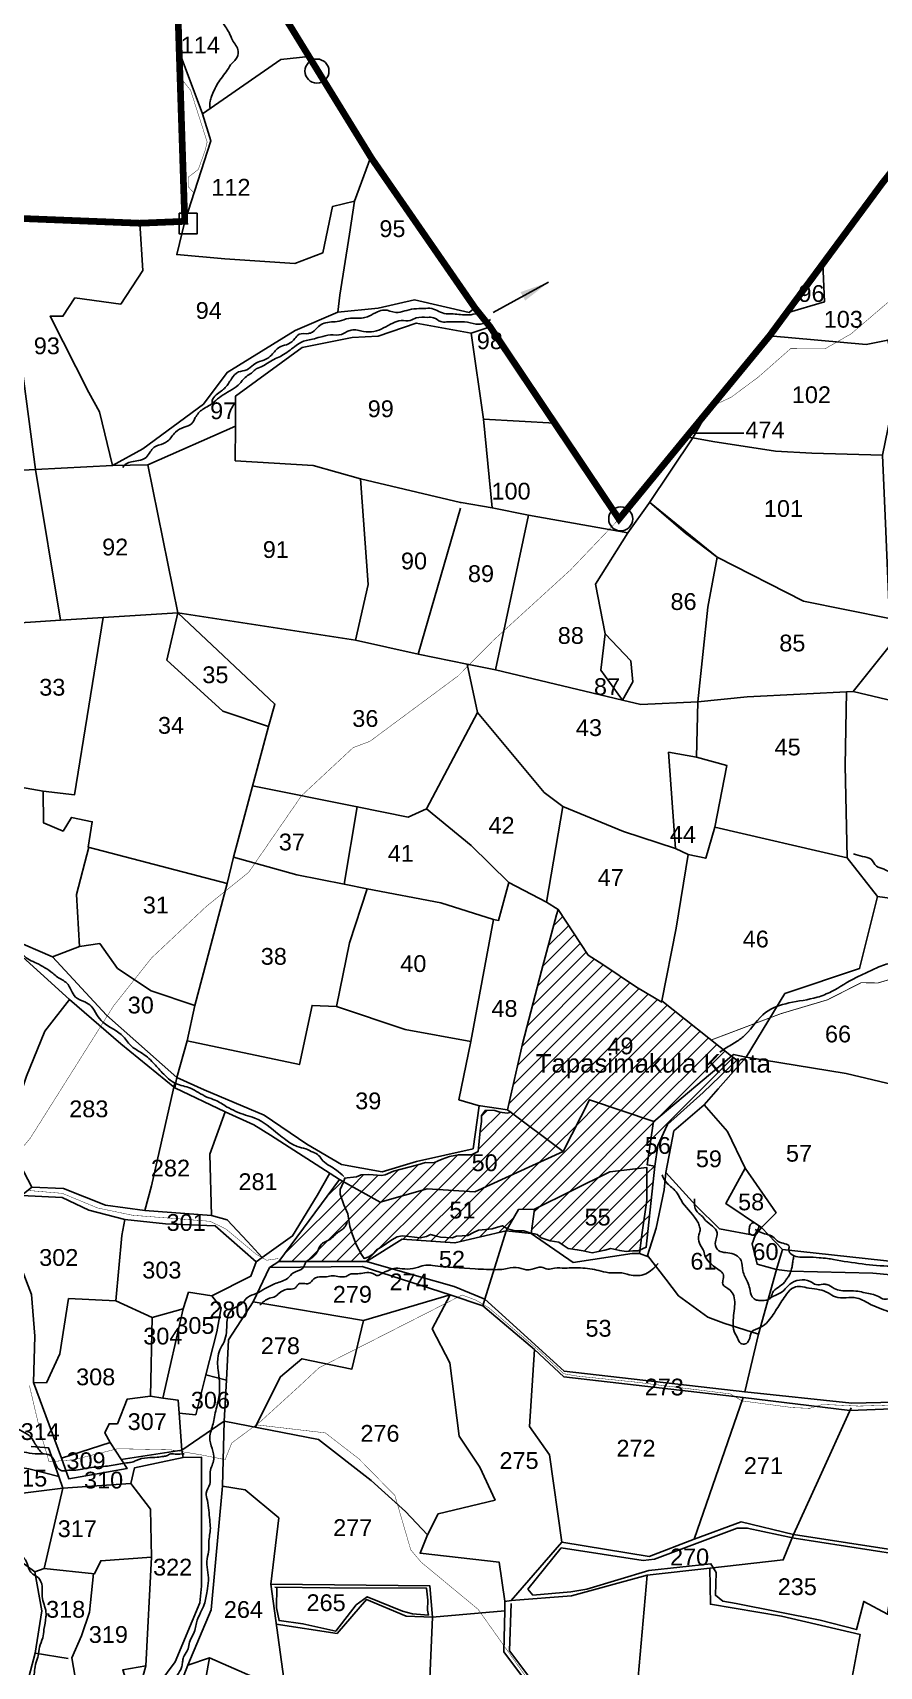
# Model space of a CAD drawing. Header units: feet. Extents: x 182083 to 187049, y 1571345 to 1577743.
# Drawn here: x 183350 to 184359, y 1574657 to 1576603 of the extents above; entities that cross this region are included whole.
import ezdxf
from ezdxf.enums import TextEntityAlignment as Align

# ---------------------------------------------------------------- set-up
doc = ezdxf.new("R2010")
doc.units = ezdxf.units.FT
doc.header["$LTSCALE"] = 15
doc.header["$MEASUREMENT"] = 0
doc.linetypes.add('ACAD_ISO02W100', pattern=[15, 12, -3])
doc.linetypes.add('HIDDEN2', pattern=[0.1875, 0.125, -0.0625])
for name, color, linetype in [('HILL', 223, 'Continuous'), ('PLOT', 7, 'Continuous'), ('PLOT NO', 7, 'Continuous'), ('ROADS', 6, 'ACAD_ISO02W100'), ('TANKS-STREAM', 4, 'Continuous'), ('TEXT', 1, 'Continuous'), ('VILLAGE STONES', 240, 'Continuous')]:
    doc.layers.add(name, color=color, linetype=linetype)
doc.layers.add('VILLAGE BOUNDRY', color=5, linetype='HIDDEN2', lineweight=100)
doc.styles.get("Standard").update_dxf_attribs({"font": 'arial.ttf'})
doc.linetypes.add('DOTS', pattern='A,1e-06,-3,["●",Standard,S=3,R=0,X=-1.25,Y=-1.25],-3', length=6.000001)
doc.dimstyles.get("Standard").update_dxf_attribs({"dimtxt": 0.18, "dimasz": 35, "dimexe": 0.18, "dimexo": 0.0625, "dimgap": 0.09, "dimtad": 0, "dimtih": 1, "dimtoh": 1, "dimdec": 4, "dimzin": 0, "dimdsep": 46, "dimtxsty": 'Standard', "dimcen": 0.09, "dimadec": 0, "dimazin": 0, "dimtfac": 1, "dimtdec": 4, "dimtofl": 0, "dimtmove": 0, "dimatfit": 3, "dimfxl": 0, "dimtolj": 1, "dimtzin": 0, "dimarcsym": 0})

msp = doc.modelspace()

# ---------------------------------------------------------------- hatches: boundary and pattern name
at = {"layer": 'TANKS-STREAM', "lineweight": -3}
h = msp.add_hatch(dxfattribs=at)
h.set_pattern_fill('ANSI31', color=256, scale=100)
h.paths.add_polyline_path([(183933.7, 1575398.3), (183915.9, 1575319.9), (183982.2, 1575270.3), (184013.6, 1575331.9), (184090.4, 1575305.8), (184182.7, 1575383.8), (184106.4, 1575444.5), (184069.5, 1575465.9), (184029.6, 1575492.9), (184012, 1575504.2), (183976.4, 1575558.7), (183974.5, 1575552.2), (183956.5, 1575485.4)])
h.paths.add_polyline_path([(184029.8, 1575380.5), (184071.1, 1575380.5), (184071.1, 1575411.2), (184029.8, 1575411.2)], flags=24)
h = msp.add_hatch(dxfattribs=at)
h.set_pattern_fill('ANSI31', color=256, scale=100)
h.paths.add_polyline_path([(184149.2, 1575340.5), (184189.1, 1575379.2), (184182.7, 1575383.8), (184090.4, 1575305.8), (184090, 1575305.9), (184082.4, 1575254.2), (184091.6, 1575252.7), (184095.1, 1575277.4), (184106.4, 1575302.3)])
h.paths.add_polyline_path([(184074.4, 1575261.9), (184115.7, 1575261.9), (184115.7, 1575292.6), (184074.4, 1575292.6)], flags=9)
h = msp.add_hatch(dxfattribs=at)
h.set_pattern_fill('ANSI31', color=256, scale=100)
h.paths.add_polyline_path([(184037.7, 1575246.1), (184082, 1575251), (184082.1, 1575212.1), (184076.6, 1575173.7), (184073.8, 1575152.8), (184081.3, 1575156), (184091.6, 1575252.7), (184082.4, 1575254.2), (184090, 1575305.9), (184013.6, 1575331.9), (183982.2, 1575270.3), (183877.2, 1575222.3), (183820.2, 1575225.7), (183764.4, 1575209.8), (183715.8, 1575236.9), (183643.6, 1575139.2), (183748.2, 1575139.1), (183790.3, 1575165.8), (183853.3, 1575161.2), (183914.3, 1575175.8), (183929.1, 1575201.2), (183948.3, 1575201.4)])
h.paths.add_polyline_path([(184074.4, 1575261.9), (184115.7, 1575261.9), (184115.7, 1575292.6), (184074.4, 1575292.6)], flags=9)
h.paths.add_polyline_path([(183841.5, 1575184.9), (183882.8, 1575184.9), (183882.8, 1575215.5), (183841.5, 1575215.5)], flags=24)
h = msp.add_hatch(dxfattribs=at)
h.set_pattern_fill('ANSI31', color=256, scale=100)
h.paths.add_polyline_path([(183919.7, 1575317), (183915.6, 1575315.9), (183906.8, 1575316.9), (183900.7, 1575319.2), (183889.8, 1575319.4), (183885.1, 1575312.9), (183885.1, 1575305.8), (183883.5, 1575295), (183881.1, 1575270.3), (183873, 1575266.4), (183857.5, 1575266.3), (183846.9, 1575264.1), (183838.1, 1575261.2), (183833.3, 1575258.9), (183828.4, 1575256.5), (183818.2, 1575257.2), (183809, 1575254.2), (183780.3, 1575246.9), (183770.3, 1575242.3), (183765.7, 1575241.4), (183750.9, 1575242.7), (183741.8, 1575242.2), (183736, 1575240), (183722.3, 1575238.6), (183720.9, 1575234.1), (183764.4, 1575209.8), (183820.2, 1575225.7), (183877.2, 1575222.3), (183982.2, 1575270.3)])
h = msp.add_hatch(dxfattribs=at)
h.set_pattern_fill('ANSI31', color=256, scale=100)
h.paths.add_polyline_path([(184082.1, 1575212.1), (184082, 1575251), (184037.7, 1575246.1), (183948.3, 1575201.4), (183944.2, 1575173), (183951.2, 1575171.1), (183956, 1575167.5), (183966.8, 1575163.6), (183977, 1575162.1), (183982.3, 1575158.5), (183988.2, 1575154.5), (183999.1, 1575153.1), (184006.1, 1575151.9), (184016.7, 1575149.5), (184032, 1575152.6), (184038.9, 1575154.4), (184049.6, 1575152.2), (184057.2, 1575151.1), (184065.4, 1575151.8), (184071.5, 1575151.8), (184073.8, 1575152.8), (184076.6, 1575173.7)])
h.paths.add_polyline_path([(184002.7, 1575176.6), (184043.8, 1575176.6), (184043.8, 1575206.7), (184002.7, 1575206.7)], flags=24)

# ---------------------------------------------------------------- linework, layer by layer
at = {"layer": 'HILL', "lineweight": -3}
for points in [[(183940.1, 1574748.6), (183980.1, 1574797.9), (184077.6, 1574782.8), (184091.2, 1574784.2), (184189.7, 1574821.2), (184201.6, 1574821.4), (184257.4, 1574809.6), (184379.8, 1574790.4), (184368.8, 1574718.8), (184340.3, 1574734.1), (184331.6, 1574700.5), (184288.4, 1574711.7), (184188.3, 1574731.4), (184172.5, 1574734.5), (184163.6, 1574741.4), (184164.7, 1574768.6), (184158.3, 1574779), (184084.5, 1574770.8), (184010.6, 1574748.7), (183991.3, 1574745.4), (183946.2, 1574741.3), (183940.1, 1574748.6)], [(183638.8, 1574751), (183704.5, 1574750.2), (183819.6, 1574749.8), (183821, 1574735.6), (183820.5, 1574723.8), (183821.7, 1574717.8), (183802.7, 1574719.3), (183791, 1574722.5), (183749, 1574739.5), (183735.6, 1574729.9), (183711.4, 1574698.5), (183672.2, 1574707.4), (183643.9, 1574711.1), (183640.7, 1574726.2), (183641, 1574751)]]:
    msp.add_lwpolyline(points, dxfattribs=at)
at = {"layer": 'PLOT'}
for points in [[(183733.9, 1576402.5), (183707.5, 1576396.2), (183695.9, 1576341), (183662.8, 1576328.3), (183579.3, 1576334.1), (183521.9, 1576339.1), (183531.5, 1576378.6), (183562.6, 1576474.7), (183552.5, 1576506.7), (183524.9, 1576581.2)], [(183552.5, 1576506.7), (183646.1, 1576571.4), (183679.5, 1576575)], [(183877.2, 1576275.5), (183870.5, 1576269.9), (183805.3, 1576284.9), (183761.9, 1576275.3), (183713.9, 1576270.4), (183716.1, 1576290.8), (183727.6, 1576363.4), (183733.9, 1576402.5), (183753, 1576455.4)], [(183477.9, 1576376.4), (183481.4, 1576320.2), (183455.3, 1576280), (183400.7, 1576287.3), (183386.4, 1576265.6), (183371.1, 1576265.6), (183417.3, 1576174.7), (183429.8, 1576151.8), (183445.4, 1576087.7), (183481.4, 1576107.4), (183553.9, 1576160.8), (183581.9, 1576198.6), (183663.1, 1576248.5), (183713.9, 1576270.4)], [(184248.1, 1576269.2), (184293.7, 1576282.8), (184291.7, 1576328.2)], [(182907.7, 1576308.8), (182955.7, 1576199.3), (183000.8, 1576096.2), (183016, 1576054.8), (183055.1, 1575973.6), (183054, 1575949.1), (183092.8, 1575861.3), (183176.5, 1575881.4), (183305.3, 1575898.2), (183383.3, 1575903.2), (183434.2, 1575906.4), (183523.1, 1575912), (183735.1, 1575879.6), (183809.4, 1575862.9), (183867.8, 1575850.9), (183901.6, 1575844), (184052.8, 1575808.2), (184074.8, 1575803), (184142.6, 1575806.2), (184201.6, 1575811.8), (184327.7, 1575818.2)], [(183173.6, 1576073.2), (183353.8, 1576082.8), (183445.4, 1576087.7), (183487.5, 1576088.3), (183592, 1576134.4), (183592, 1576170.4), (183671.3, 1576228.1), (183730.8, 1576240.2), (183762.1, 1576241.9), (183807.3, 1576257.3), (183872.5, 1576245.2), (183895.2, 1576253)], [(183872.5, 1576245.2), (183887.4, 1576142.9), (183897.6, 1576037.3), (183941.1, 1576028.4), (184059.4, 1576007.4), (184084.2, 1576042.3), (184136.7, 1576120.5), (184128.8, 1576121.3)], [(183353.8, 1576082.8), (183334.1, 1576230.2)], [(184228.1, 1576242.1), (184343.2, 1576231.7), (184369, 1576237.1), (184381.5, 1576191), (184362.7, 1576100)], [(184085.2, 1576043.8), (184165.6, 1575978.3), (184268.6, 1575926), (184370.9, 1575905.2), (184366.1, 1576018.5), (184362.7, 1576100), (184278.4, 1576102.5), (184235.4, 1576104.8), (184160.4, 1576116.4), (184136.7, 1576120.5), (184156.3, 1576154.7)], [(183860.9, 1576043.4), (183860.9, 1576043.4), (183859.9, 1576043.5), (183740.7, 1576071.8), (183684.6, 1576087.5), (183591.7, 1576093.3), (183592, 1576134.4)], [(183887.4, 1576142.9), (183972.3, 1576138)], [(184137.2, 1576126.3), (184197.6, 1576126.3)], [(183487.5, 1576088.3), (183523.1, 1575912)], [(183353.8, 1576082.8), (183383.3, 1575903.2)], [(183740.7, 1576071.8), (183749.9, 1575945.7), (183735.1, 1575879.6)], [(183859.8, 1576037), (183809.4, 1575862.9)], [(183897.6, 1576037.3), (183860.9, 1576043.4)], [(183941.1, 1576028.4), (183901.6, 1575844)], [(184142.6, 1575806.2), (184154.6, 1575918.8), (184165.6, 1575978.3), (184128.1, 1576007), (184085.2, 1576043.8)], [(184059.4, 1576007.4), (184021, 1575946.2), (184032.2, 1575886.9), (184027.2, 1575843.8), (184052.8, 1575808.2), (184065.2, 1575829.8), (184062.9, 1575854.8), (184032.2, 1575886.9)], [(183523.1, 1575912), (183510, 1575855.8), (183576.9, 1575795), (183631.2, 1575776.6), (183638.9, 1575803.3), (183523.1, 1575912)], [(183304, 1575709.8), (183362.9, 1575699.4), (183400.3, 1575695.3), (183434.2, 1575906.4)], [(184327.7, 1575818.2), (184375.3, 1575878), (184370.9, 1575907.2)], [(183092.8, 1575861.3), (183123.9, 1575779.2), (183146.9, 1575709.4), (183163.5, 1575702.4), (183194.3, 1575626.3), (183268.1, 1575571.5), (183271.3, 1575561.7), (183324.3, 1575523.8), (183374, 1575502.3), (183406.2, 1575514.5)], [(183737, 1575681.1), (183797.6, 1575668.6), (183819.4, 1575678.7), (183880.4, 1575793.5), (183867.8, 1575850.9)], [(184162.9, 1575656.7), (184320.7, 1575620.3), (184318.2, 1575730.1), (184319.7, 1575817.8)], [(184182.7, 1575383.8), (184185.2, 1575385.9), (184200.3, 1575382.5), (184246.4, 1575458.3), (184335.4, 1575488.1), (184356.7, 1575574), (184467.7, 1575558.8), (184486.6, 1575614.1), (184489.7, 1575632.3), (184496, 1575739.6), (184484.9, 1575739.6), (184484.9, 1575780.9), (184327.7, 1575818.2)], [(183880.4, 1575793.5), (183959.7, 1575698), (183981.8, 1575681.4), (184054.1, 1575651.7), (184116.1, 1575631.4), (184107.8, 1575745.9), (184141.2, 1575740.1), (184142.6, 1575806.2)], [(183631.2, 1575776.6), (183589.6, 1575621.1), (183665.1, 1575599.7), (183721.3, 1575588.9), (183737, 1575681.1), (183612.3, 1575705.9)], [(184141.2, 1575740.1), (184177.4, 1575730.1), (184162.9, 1575656.7), (184152.1, 1575619.6), (184131.1, 1575624.2), (184116.1, 1575631.4)], [(183362.9, 1575699.4), (183363.1, 1575662), (183386.6, 1575652), (183396.4, 1575668.3), (183421.4, 1575663.1), (183416.6, 1575633), (183582, 1575589.4), (183589.6, 1575621.1)], [(184131.1, 1575624.2), (184117.1, 1575536.5), (184099.9, 1575449.6), (184099.7, 1575448.3), (184069.5, 1575465.9), (184029.6, 1575492.9), (184012, 1575504.2), (183976.4, 1575558.7), (183962.6, 1575567.2), (183917.6, 1575590.8), (183872.5, 1575634.9), (183819.4, 1575678.7)], [(183962.6, 1575567.2), (183981.8, 1575681.4)], [(183582, 1575589.4), (183543.6, 1575444), (183491.6, 1575461.6), (183451.5, 1575488.1), (183430.2, 1575518.1), (183406.2, 1575514.5), (183402.5, 1575576.3), (183417.4, 1575632.8)], [(183534.3, 1575402.2), (183668.1, 1575373.8), (183683.1, 1575444.2), (183712.3, 1575442.9), (183727.9, 1575518.8), (183748.7, 1575583), (183721.3, 1575588.9)], [(183748.7, 1575583), (183836.6, 1575566.6), (183899.4, 1575546.5), (183905.3, 1575545.6), (183917.6, 1575590.8)], [(183899.4, 1575546.5), (183872.1, 1575401.4), (183794.1, 1575415.7), (183712.3, 1575442.9)], [(183872.1, 1575401.4), (183858.1, 1575331.8), (183881.1, 1575325), (183915.9, 1575319.9), (183933.7, 1575398.3), (183956.5, 1575485.4), (183974.5, 1575552.2), (183976.4, 1575558.7)], [(183519.7, 1575346), (183455.3, 1575398.5), (183394.1, 1575451.5), (183325, 1575514.1)], [(183374, 1575502.3), (183438.3, 1575432.8), (183522.2, 1575358.2), (183534.3, 1575402.2), (183543.6, 1575444)], [(183394.1, 1575451.5), (183364.7, 1575413.4), (183342.9, 1575360), (183323.4, 1575300.8), (183333.9, 1575295.8), (183329.9, 1575265.1), (183349.3, 1575227.8), (183386.9, 1575226), (183437.1, 1575206.2), (183483.8, 1575199.7), (183563.4, 1575193.8), (183582, 1575188.7), (183606.2, 1575162.8), (183623.9, 1575143.8), (183660, 1575169.6), (183689.2, 1575217.6), (183704.3, 1575244.4)], [(183915.9, 1575319.9), (183982.2, 1575270.3), (184013.6, 1575331.9), (184090.4, 1575305.8), (184182.7, 1575383.8), (184099.9, 1575449.6)], [(184438, 1575335), (184319.6, 1575363.1), (184200.3, 1575382.5), (184167.1, 1575344.9), (184150.3, 1575325.9), (184178, 1575293.9), (184199.1, 1575250.2), (184235.9, 1575196.9), (184218.5, 1575179.6), (184176.2, 1575208.1), (184199.1, 1575250.2)], [(183519.7, 1575352.1), (183492, 1575229.3), (183483.8, 1575199.7)], [(183715.8, 1575236.9), (183633.7, 1575289.8), (183613.6, 1575302.1), (183579.5, 1575317.4), (183519.7, 1575346), (183522.2, 1575358.2)], [(183522.2, 1575358.2), (183554.8, 1575343.7), (183626.2, 1575313.3), (183676.9, 1575278.8), (183718.2, 1575254.6), (183766.7, 1575246.1), (183807.7, 1575258.3), (183874.9, 1575273.4), (183882.4, 1575324.8)], [(184243.5, 1575153.5), (184404.2, 1575136), (184438, 1575335)], [(183579.5, 1575317.4), (183561.2, 1575267), (183563.4, 1575193.8)], [(184218.5, 1575179.6), (184211.2, 1575169.9), (184168.4, 1575178.1), (184140.2, 1575205.8), (184104.5, 1575245), (184114.1, 1575294.8), (184150.3, 1575325.9)], [(183748.2, 1575139.1), (183643.6, 1575139.2), (183715.8, 1575236.9), (183764.4, 1575209.8), (183820.2, 1575225.7), (183877.2, 1575222.3), (183982.2, 1575270.3)], [(184073.3, 1575148.7), (184076.6, 1575173.7), (184082.1, 1575212.1), (184082, 1575251), (184037.7, 1575246.1), (183948.3, 1575201.4), (183944.1, 1575172.5)], [(184104.5, 1575245), (184102.6, 1575224.7), (184093.2, 1575178.7), (184082.9, 1575146.2), (184104.4, 1575118.2), (184119.7, 1575098.3), (184154.5, 1575072.7), (184173.7, 1575065.8), (184214.8, 1575052.5), (184236.6, 1575129.4), (184213.5, 1575135.9), (184207.3, 1575160), (184211.2, 1575169.9)], [(183623.9, 1575143.8), (183616.5, 1575138.8), (183567.8, 1575181.5), (183508.6, 1575184.1), (183460.3, 1575189), (183417.3, 1575200.1), (183385.5, 1575215.4), (183337, 1575217.9), (183349.3, 1575227.8)], [(183948.3, 1575201.4), (183929.1, 1575201.2), (183914.3, 1575175.8), (183853.3, 1575161.2), (183790.3, 1575165.8), (183748.2, 1575139.1), (183807.4, 1575122.2), (183852.3, 1575109.5), (183889, 1575094.1)], [(184236.6, 1575129.4), (184252.2, 1575127.6), (184351, 1575125.2), (184394.2, 1575121.1), (184435.3, 1575110.7), (184461, 1575106.4), (184505.9, 1575102.7), (184505.8, 1575124.2), (184513.7, 1575151.4), (184525.7, 1575175), (184530.4, 1575191.4)], [(183335.9, 1575134), (183348.8, 1575099.7), (183353.1, 1575050.1), (183351.4, 1574995), (183366.7, 1574994.5), (183382.6, 1575029.2), (183393.2, 1575094.9), (183449.4, 1575092.3), (183456.7, 1575169.9), (183460.3, 1575189)], [(184198.6, 1574983.7), (183983.4, 1575008.3), (183905.2, 1575079.4), (183889, 1575094.1), (183914.3, 1575175.8), (183944.1, 1575172.5), (183994.2, 1575137.9), (184064.6, 1575148.7), (184073.3, 1575148.7), (184084.1, 1575144.6)], [(184236.6, 1575129.4), (184243.5, 1575153.5), (184218.5, 1575179.6)], [(183449.4, 1575092.3), (183492.7, 1575072.2), (183529.8, 1575082.6), (183536.1, 1575102.5), (183563.7, 1575098.3), (183610.1, 1575121.6), (183616.5, 1575138.8)], [(183643.6, 1575139.2), (183632.6, 1575131.8), (183613.1, 1575091.1), (183583.6, 1575045.6), (183581.3, 1574997.6), (183556.5, 1575004), (183569.6, 1575055.2), (183574.9, 1575083.9), (183563.7, 1575098.3)], [(183613.1, 1575091.1), (183744.5, 1575068.6), (183847.8, 1575099.3), (183743, 1575133), (183632.6, 1575131.8)], [(183578.5, 1574948.9), (183690.9, 1574927.1), (183753.5, 1574878.1), (183794.5, 1574841.2), (183820.8, 1574813.2), (183833.5, 1574838.6), (183901.2, 1574854.8), (183883.2, 1574893.9), (183858.5, 1574931), (183847.3, 1575018.2), (183826.3, 1575058.8), (183847.8, 1575099.3)], [(183847.8, 1575099.3), (183886.5, 1575086.2), (183889, 1575094.1)], [(183886.5, 1575086.2), (183948.1, 1575034.1), (183982.9, 1575001.7), (184196.7, 1574977.1), (184323.6, 1574961.7), (184474.5, 1574967.7), (184613.7, 1574971.3), (184754.1, 1574978.2), (184967.4, 1575038), (185052.9, 1575060.7), (185050.8, 1575071.5), (185129.1, 1575094.6)], [(183505.2, 1574976.4), (183529.8, 1575082.6)], [(183492.7, 1575072.2), (183490.5, 1574978.5)], [(183744.5, 1575068.6), (183730.7, 1575010.8), (183671, 1575023.3), (183645.6, 1575001.8), (183615.2, 1574941.8)], [(184623.8, 1574980), (184516.9, 1574976), (184412.5, 1574972.2), (184326.3, 1574970.1), (184198.6, 1574983.7), (184214.8, 1575052.5)], [(183948.1, 1575034.1), (183942.2, 1574942.6), (183966.1, 1574908.7), (183980.6, 1574804.8), (183920.4, 1574735.1), (183913, 1574734)], [(183581.3, 1574997.6), (183578.5, 1574948.9), (183528.1, 1574914.4), (183529.5, 1574905.4), (183471.5, 1574893.2), (183467.2, 1574874.6), (183490.8, 1574843.8), (183491.8, 1574786.6), (183431.4, 1574782.5), (183423.8, 1574767.1), (183364, 1574773.1), (183386.3, 1574868.8), (183467.2, 1574874.6)], [(183556.5, 1575004), (183544.5, 1574956.4), (183524.9, 1574958.3)], [(183351.4, 1574995), (183384.5, 1574904.6), (183393.4, 1574880.2), (183462.8, 1574892.3), (183442.7, 1574923.4), (183384.5, 1574904.6)], [(183442.7, 1574923.4), (183436.1, 1574934.9), (183441.3, 1574945.8), (183451.3, 1574945.8), (183462.8, 1574974.9), (183490.5, 1574978.5), (183505.2, 1574976.4), (183523.8, 1574973.7), (183524.9, 1574958.3), (183528.1, 1574914.4), (183455.7, 1574903.3)], [(184196.7, 1574977.1), (184138.5, 1574808.2), (184084.8, 1574787.4), (183980.6, 1574804.8)], [(183920.4, 1574735.1), (183992.2, 1574740.6), (184082.5, 1574765.5), (184157.1, 1574773.8), (184244.4, 1574783.4), (184256.6, 1574813.9), (184285.9, 1574878.1), (184325.4, 1574964.6)], [(184138.5, 1574808.2), (184194.5, 1574828.7), (184256.6, 1574813.9), (184385.4, 1574793.8), (184418.9, 1574893.3), (184506.5, 1574892.1), (184579.1, 1574919.4), (184613.7, 1574971.3)], [(183578.5, 1574948.9), (183576.6, 1574871.4), (183603.3, 1574867.1), (183643.5, 1574833.5), (183633.9, 1574754.5), (183651, 1574630.2), (183612.7, 1574644.2), (183560.9, 1574667), (183535.3, 1574657.9), (183563.1, 1574724), (183576.6, 1574871.4)], [(183348.4, 1574918.8), (183369.1, 1574917.1), (183381.3, 1574882.7), (183386.3, 1574868.8), (183338.6, 1574863.1), (183263.3, 1574890.7), (183270, 1574904.1), (183345.6, 1574892), (183381.3, 1574882.7)], [(183529.5, 1574905.4), (183551.5, 1574905.9), (183551.6, 1574752.3), (183549.4, 1574732.3), (183520.1, 1574662.2), (183501.7, 1574637.3), (183492.2, 1574581.1), (183487.1, 1574566.9), (183471.6, 1574566.9), (183419.1, 1574581.2), (183432.6, 1574613.3), (183457.5, 1574619.7), (183478.9, 1574633.8), (183493.1, 1574586.8)], [(183241.8, 1574846.2), (183268.2, 1574798.8), (183336.2, 1574781.6), (183352.8, 1574769.3), (183364, 1574773.1)], [(183640.5, 1574706.9), (183712.9, 1574695.9), (183747.9, 1574736.3), (183795.2, 1574716.6), (183826.8, 1574715.1), (183912.7, 1574722.9), (183913, 1574734.2), (183906, 1574781), (183811.9, 1574791.5), (183820.8, 1574813.2)], [(183491.8, 1574786.6), (183485.1, 1574657.2)], [(183352.8, 1574769.3), (183361.1, 1574722.9), (183353.2, 1574672.2), (183392.8, 1574666)], [(183478.9, 1574633.8), (183485.1, 1574657.2), (183457.7, 1574652.5), (183463.4, 1574634.7), (183402.4, 1574634.6), (183396.9, 1574666.7), (183408.5, 1574693), (183418.2, 1574721.2), (183422.8, 1574767.2)], [(184082.5, 1574765.5), (184071.5, 1574643.8), (184066.7, 1574496.7), (184110.8, 1574463.2)], [(184356.2, 1574234.5), (184239.2, 1574245.2), (184186.9, 1574342.8), (184126.7, 1574438), (184110.8, 1574463.2), (184190.4, 1574541.6), (184242.8, 1574587), (184324.1, 1574630.9), (184336.1, 1574694.8), (184242.2, 1574716.4), (184157.7, 1574730.6), (184157.1, 1574773.8)], [(183826.8, 1574715.1), (183823.3, 1574752.7), (183633.9, 1574754.5)], [(183920.4, 1574731.7), (183918.3, 1574675.2), (183979.4, 1574593.7), (183991.6, 1574576.2), (184066.7, 1574496.7), (184065.3, 1574489.4), (183990.2, 1574567.9), (183938.5, 1574637.8), (183911.8, 1574674), (183912.7, 1574722.9)], [(183826.8, 1574715.1), (183816.6, 1574487.4), (183785.6, 1574475.5), (183689.3, 1574472.1), (183691.3, 1574554.6)], [(183353.2, 1574672.2), (183334.6, 1574601.8), (183311.5, 1574601.8), (183258.4, 1574668.3)], [(183535.3, 1574657.9), (183498.2, 1574562.7), (183476.2, 1574560.1), (183455.3, 1574519), (183456.6, 1574513.6), (183537, 1574534.5), (183560.9, 1574667)]]:
    msp.add_lwpolyline(points, dxfattribs=at)
at = {"layer": 'PLOT NO', "linetype": 'Continuous', "lineweight": -3}
msp.add_lwpolyline([(184320.7, 1575620.3), (184356.7, 1575574)], dxfattribs=at)
at = {"layer": 'ROADS', "lineweight": -3, "ltscale": 0.1, "const_width": 0.5}
for points in [[(183542.4, 1576412.4), (183535.6, 1576420), (183535.6, 1576431.2), (183547.6, 1576440.4), (183555.6, 1576462.6), (183558.2, 1576473.2), (183538.4, 1576534.9), (183525.9, 1576550.3)], [(184542.4, 1576447.4), (184469.9, 1576433), (184454.8, 1576426.8), (184403.1, 1576373.4), (184394, 1576344.3), (184374.1, 1576286.2), (184325.2, 1576244.5), (184294, 1576226.6), (184253.2, 1576226.9), (184215.1, 1576193.3), (184182.6, 1576169.1), (184158, 1576157.5)], [(184048.8, 1576023.8), (183991.1, 1575963.3), (183899.3, 1575879.5), (183857.1, 1575836.9), (183752.1, 1575759), (183732.1, 1575751.5), (183670.7, 1575694.3), (183639.9, 1575649.7), (183607.7, 1575602.9), (183557.5, 1575562.5), (183492, 1575500.9), (183446.7, 1575443.7), (183347.3, 1575285.8), (183329.9, 1575265.1)], [(183344.4, 1575223.8), (183385.7, 1575220.3), (183427.7, 1575202.9), (183469.3, 1575194.2), (183561.6, 1575187), (183580.3, 1575178), (183616.1, 1575148.1), (183629.1, 1575140.6), (183642.9, 1575142.6)], [(183346.4, 1574991.5), (183359.3, 1574936.4), (183369.9, 1574900.4), (183399.2, 1574902.9), (183451.7, 1574916), (183514.5, 1574914.7), (183549.9, 1574908.9), (183579.6, 1574903), (183587.5, 1574922.8), (183621.4, 1574948.1), (183667.3, 1574989.9), (183691.4, 1575012.4), (183802.1, 1575068.7), (183862, 1575099.2), (183878.4, 1575093), (183893.6, 1575084.1), (183952.9, 1575033.4), (183982.9, 1575005.4), (183999.3, 1575002.5), (184067.4, 1574995.5), (184181.5, 1574981.3), (184195.3, 1574973), (184232.3, 1574968.1), (184255.4, 1574965), (184275.9, 1574964.1), (184291.6, 1574968.8), (184334.6, 1574966.8), (184376.7, 1574968.1)], [(185063.3, 1575046.9), (185042.9, 1575021.1), (184983, 1574957.8), (184930.1, 1574923.5), (184855.3, 1574875.2), (184727, 1574788.3), (184565.6, 1574672.2), (184437, 1574573), (184355.7, 1574520.6), (184304.5, 1574492.7), (184194.5, 1574446.7), (184125.2, 1574401.4), (184083.5, 1574446.7), (184050.3, 1574494.5), (184011, 1574533.9), (183978.6, 1574566.5), (183949.8, 1574627.6), (183881, 1574724.6), (183813.1, 1574780.8), (183800.7, 1574795.6), (183781.8, 1574860.3), (183738.9, 1574904), (183698.9, 1574934.9), (183616.6, 1574944.5)]]:
    msp.add_lwpolyline(points, dxfattribs=at)
at = {"layer": 'ROADS', "linetype": 'DOTS', "lineweight": -3, "ltscale": 0.15, "const_width": 1}
msp.add_lwpolyline([(184158.5, 1575403), (184241.6, 1575434.4), (184297.3, 1575451), (184337.4, 1575471.4), (184357.3, 1575471), (184446.4, 1575497.9), (184467.2, 1575512), (184473.9, 1575520.8), (184513.8, 1575542.5), (184544.2, 1575556.1), (184585.3, 1575574.3), (184671, 1575654.2), (184683.5, 1575665.9), (184689.7, 1575677.7), (184757.3, 1575733), (184824.9, 1575807.8), (184937.1, 1575882.8), (184970.9, 1575892.8), (185055.6, 1575922.4), (185088.6, 1575943.1)], dxfattribs=at)
at = {"layer": 'TANKS-STREAM', "lineweight": -3}
for points in [[(184091.6, 1575252.7), (184095.1, 1575277.4), (184106.4, 1575302.3), (184149.2, 1575340.5), (184189.1, 1575379.2), (184182.7, 1575383.8)], [(183721.6, 1575238.5), (183736, 1575240), (183741.8, 1575242.2), (183750.9, 1575242.7), (183765.7, 1575241.4), (183770.3, 1575242.3), (183780.3, 1575246.9), (183809, 1575254.2), (183818.2, 1575257.2), (183828.4, 1575256.5), (183833.3, 1575258.9), (183838.1, 1575261.2), (183846.9, 1575264.1), (183857.5, 1575266.3), (183873, 1575266.4), (183881.1, 1575270.3), (183883.5, 1575295), (183885.1, 1575305.8), (183885.1, 1575312.9), (183889.8, 1575319.4), (183900.7, 1575319.2), (183906.8, 1575316.9), (183915.6, 1575315.9), (183920.4, 1575317.2)], [(183720.5, 1575233.7), (183716.5, 1575225.1), (183716.5, 1575219.3), (183721.1, 1575206.7), (183725.7, 1575195.8), (183728.3, 1575180.8), (183731.5, 1575170.7), (183735.8, 1575159.2), (183742.1, 1575147.4), (183745.2, 1575142.8), (183750.8, 1575144.7), (183754.7, 1575147.5), (183760.1, 1575153.1), (183765.4, 1575156.3), (183778.1, 1575165), (183784.5, 1575168.4), (183790.3, 1575169.6), (183798.5, 1575168.9), (183812, 1575167.3), (183819.3, 1575168.7), (183824.2, 1575171.4), (183831.5, 1575169.2), (183836.3, 1575168), (183850, 1575167.2), (183855.2, 1575169.3), (183862.1, 1575169.8), (183868.7, 1575170.1), (183875.3, 1575173.6), (183881.6, 1575176.5), (183890.2, 1575177.2), (183897.8, 1575178), (183904, 1575179.9), (183910, 1575181.7), (183916.1, 1575178), (183925.7, 1575175.7), (183935.4, 1575175.7), (183941.4, 1575173.7), (183951.2, 1575171.1), (183956, 1575167.5), (183966.8, 1575163.6), (183977, 1575162.1), (183982.3, 1575158.5), (183988.2, 1575154.5), (183999.1, 1575153.1), (184006.1, 1575151.9), (184016.7, 1575149.5), (184032, 1575152.6), (184038.9, 1575154.4), (184049.6, 1575152.2), (184057.2, 1575151.1), (184065.4, 1575151.8), (184071.5, 1575151.8), (184081.3, 1575156), (184091.6, 1575252.7), (184082.4, 1575254.2), (184090.1, 1575306.2)], [(183722.3, 1575238.8), (183720.7, 1575233.3)]]:
    msp.add_lwpolyline(points, dxfattribs=at)
for points in [[(183563.2, 1576639.1), (183568.8, 1576629.1), (183574.3, 1576619.5), (183579.9, 1576610.6), (183584.3, 1576603.6), (183588.4, 1576594.7), (183595.1, 1576581.3), (183592.1, 1576571.4), (183587.7, 1576566.9), (183582.1, 1576558.8), (183570.6, 1576542.7), (183563.5, 1576527.5), (183561.7, 1576521.9), (183561.7, 1576512.7)], [(183457.7, 1576085.4), (183461.7, 1576089.6), (183468.2, 1576092.1), (183476.4, 1576093.5), (183485.4, 1576097.4), (183490.4, 1576103.8), (183494.7, 1576109.2), (183500.4, 1576111.9), (183511.1, 1576116.7), (183520.4, 1576127.4), (183530.9, 1576133.3), (183539.8, 1576137.6), (183544.1, 1576144.7), (183553, 1576154.7), (183559.8, 1576158.6), (183577.3, 1576172), (183597.2, 1576185.4), (183601, 1576190.3), (183612.2, 1576198.9), (183616.6, 1576202.7), (183624.3, 1576206), (183632, 1576210.9), (183639.8, 1576215), (183647.2, 1576218.7), (183662.5, 1576229.4), (183669.7, 1576234.3), (183683.6, 1576238.2), (183692.8, 1576240.7), (183705, 1576243.3), (183718.4, 1576243.9), (183724.3, 1576246.9), (183729.9, 1576249.1), (183744.5, 1576247.4), (183756.9, 1576247.4), (183779.3, 1576257.4), (183789.3, 1576260.4), (183800.1, 1576260.5), (183807.3, 1576263.5), (183820.7, 1576264.2), (183827.9, 1576263.8), (183836.4, 1576259.1), (183843.3, 1576258.7), (183854.6, 1576258.9), (183868.2, 1576258.4), (183881.9, 1576255.9), (183895.7, 1576261.5)], [(183564, 1576160.8), (183564.3, 1576165.3), (183568.9, 1576171.9), (183575.3, 1576176.7), (183579.8, 1576180.5), (183587.1, 1576190.9), (183595.7, 1576199.1), (183605.4, 1576201.7), (183613.2, 1576207.8), (183620.7, 1576211.6), (183630.3, 1576215.4), (183636, 1576220.6), (183645.8, 1576229.4), (183654.9, 1576232.5), (183662.7, 1576238.9), (183667.8, 1576244), (183679, 1576244.9), (183683.7, 1576246.7), (183690.8, 1576253.2), (183697.4, 1576257.2), (183715.4, 1576259.7), (183726.8, 1576263), (183744.1, 1576263.5), (183750.8, 1576265.7), (183761.3, 1576270.8), (183768.9, 1576272.9), (183783.1, 1576270.1), (183793.5, 1576271.8), (183804.5, 1576274.3), (183816.2, 1576274.7), (183825.9, 1576274.7), (183834.2, 1576271.2), (183842.9, 1576268.5), (183849.1, 1576268.3), (183866.6, 1576267.1), (183872.6, 1576267.4), (183883, 1576269.7)], [(184473.2, 1575563.3), (184465, 1575569.3), (184450.8, 1575574.7), (184442, 1575581), (184431, 1575583.5), (184419.6, 1575586.6), (184411.8, 1575593.2), (184399.5, 1575596.4), (184388.1, 1575598.3), (184376.5, 1575603), (184367.3, 1575605.2), (184364.5, 1575606.7), (184355.4, 1575610.2), (184349.1, 1575618.4), (184339, 1575621.9), (184328, 1575625)], [(184493.4, 1575560.6), (184476.5, 1575545.4), (184466.3, 1575529.6), (184462.9, 1575521.1), (184442.6, 1575517.2), (184430.2, 1575512.7), (184420.6, 1575507), (184409.9, 1575499.7), (184394.6, 1575498), (184376, 1575495.7), (184358.5, 1575490.1), (184344.9, 1575483.9), (184331.3, 1575477.7), (184302, 1575460.8), (184285, 1575454), (184251.1, 1575447.2), (184223.5, 1575435.9), (184199.2, 1575409.1), (184188.9, 1575401.1), (184175.8, 1575393.2), (184169, 1575388.5)], [(183720.9, 1575240.3), (183712.4, 1575247.8), (183704.2, 1575253.1), (183696, 1575259.2), (183690.9, 1575265.5), (183684.5, 1575269.3), (183675.6, 1575273.3), (183665.5, 1575276.2), (183651.9, 1575283.9), (183643.4, 1575290.6), (183615, 1575310), (183604, 1575313.6), (183581.4, 1575323.6), (183567.8, 1575331.3), (183557.8, 1575335.1), (183538.3, 1575345.6), (183520.9, 1575351.3), (183504.7, 1575364.1), (183493.9, 1575375.9), (183479.3, 1575388.2), (183468.5, 1575395.3), (183458.5, 1575406.9), (183434, 1575424.5), (183426.8, 1575433.2), (183419.9, 1575443.5), (183412.4, 1575448.4), (183401.4, 1575454.2), (183390.9, 1575470.9), (183379.8, 1575478.1), (183374.2, 1575482.7), (183354.9, 1575494.5), (183339.3, 1575504), (183326.5, 1575517.3), (183308, 1575516), (183302.6, 1575508.3), (183300.5, 1575504.5), (183298, 1575501.1), (183291.3, 1575498.1), (183284.4, 1575494.7), (183280.3, 1575489.9), (183274.4, 1575484.2), (183265.6, 1575475), (183258.7, 1575468.1), (183249.2, 1575464.8), (183238.7, 1575459.1), (183237.9, 1575454.2), (183243.6, 1575450.1), (183243.1, 1575448.6), (183236.1, 1575443.7), (183234.3, 1575441.7), (183231.3, 1575438.6), (183227.4, 1575435.5)], [(184100.1, 1575242.3), (184105.2, 1575233.2), (184115.4, 1575223.9), (184120.4, 1575216.5), (184124.6, 1575209.2), (184142.7, 1575185.9), (184144.8, 1575180.5), (184145.4, 1575176.1), (184143.9, 1575170.8), (184144.6, 1575160.9), (184149.1, 1575153), (184151.2, 1575146), (184169.2, 1575128.1), (184172.9, 1575124.3), (184172.5, 1575112.2), (184181.1, 1575105), (184185.5, 1575098.1), (184186.6, 1575088.4), (184184.7, 1575066.5), (184186, 1575055.8), (184190.1, 1575047.8), (184194.1, 1575041.5), (184199.2, 1575040.9), (184203.6, 1575045.3), (184206.8, 1575055.1), (184217, 1575060.4), (184226.6, 1575068), (184237.9, 1575084.4), (184248.4, 1575100), (184257.4, 1575108.2), (184264.9, 1575109.2), (184275.2, 1575107.3), (184287.8, 1575105.5), (184297.8, 1575101.7), (184306.6, 1575096.9), (184332.2, 1575095.6), (184349.4, 1575087.4), (184372.3, 1575078), (184381.4, 1575071.1), (184389.5, 1575061.7), (184399.8, 1575057.7), (184410.9, 1575054.5), (184423.7, 1575050.8), (184434.4, 1575046.6), (184444.4, 1575038.8), (184459.8, 1575031.7), (184473.6, 1575029.3), (184491.2, 1575014), (184503.2, 1575008.8), (184525.7, 1574993), (184538.2, 1574986.3)], [(184257.2, 1575145.8), (184256, 1575139.8), (184255.2, 1575134.2), (184253.9, 1575128.9), (184250.6, 1575121), (184248.5, 1575118.3), (184245.9, 1575114.4), (184231.8, 1575101.7), (184229.1, 1575095.5), (184225.3, 1575093.2), (184218.5, 1575092.7), (184212.6, 1575093.2), (184207.5, 1575097), (184204.6, 1575106.9), (184201.7, 1575114.7), (184196.5, 1575128), (184194.2, 1575140.1), (184187.9, 1575146.8), (184178.3, 1575149.4), (184169.3, 1575151.2), (184165.7, 1575153.9), (184163.7, 1575162.7), (184165.5, 1575169.4), (184165.7, 1575173.2), (184152, 1575188), (184146.8, 1575194), (184141.9, 1575198.2), (184139.1, 1575203.8), (184138.8, 1575213.6)], [(184627.6, 1575196.8), (184612.1, 1575196.8), (184595.3, 1575196.3), (184585.4, 1575195.9), (184555.8, 1575195.5), (184530.5, 1575193.8), (184516.7, 1575184.3), (184511.5, 1575167.6), (184506.4, 1575158.6), (184500.8, 1575144.8), (184501.1, 1575129.1), (184494.7, 1575123.5), (184485.2, 1575119.7), (184475.4, 1575119.2), (184460.8, 1575119.2), (184448.3, 1575119.2), (184436.3, 1575121.4), (184423.4, 1575125.7), (184416.1, 1575128.7), (184409.6, 1575130.4), (184402.3, 1575133), (184386, 1575133.4), (184372.7, 1575133.4), (184304.5, 1575141.5), (184297.3, 1575142.7), (184287.1, 1575143.6), (184273.4, 1575144.4), (184255.2, 1575147), (184251, 1575152.5), (184251.4, 1575156.7), (184238.4, 1575162.9), (184233.8, 1575167.3), (184218.1, 1575173.5), (184210.9, 1575177.3)], [(183725.1, 1575186.3), (183722.7, 1575181), (183719, 1575177.3), (183714.6, 1575174.3), (183710.2, 1575170.6), (183703.7, 1575165), (183697, 1575161.8), (183692.4, 1575156.9), (183688.2, 1575148.8), (183681.5, 1575142.6), (183675.7, 1575138.2), (183672.4, 1575131.5), (183661.1, 1575125.7), (183654.1, 1575119.3), (183640.2, 1575113.1), (183627.2, 1575106.8), (183616.5, 1575101), (183606.3, 1575096.2), (183600.8, 1575090.4), (183594.8, 1575086), (183589.7, 1575083), (183583.6, 1575076.2), (183581.8, 1575066.5), (183578.3, 1575043.4), (183573.2, 1575034), (183570.9, 1575023.8), (183570.6, 1575016.4), (183571.3, 1575010.1), (183572.7, 1574982.2), (183569, 1574963.6), (183566.9, 1574953.9), (183565.3, 1574945.6), (183561.3, 1574929.4), (183566.2, 1574903.4), (183561.8, 1574888.6), (183561.3, 1574873.8), (183557.1, 1574863.2), (183558.4, 1574854.3), (183561.3, 1574831.1), (183562, 1574821.2), (183560.2, 1574804.6), (183560.2, 1574796), (183558.1, 1574784.6), (183559.7, 1574758.9), (183558.1, 1574746.5), (183554.7, 1574730.4), (183550.3, 1574720.8), (183545.5, 1574708.4), (183543.9, 1574701.3), (183540.9, 1574693.5), (183537, 1574685.3), (183535.4, 1574677.5), (183530.8, 1574669), (183529.7, 1574666), (183528.7, 1574660.7), (183527.6, 1574655.2), (183516.8, 1574637.1), (183512.7, 1574622.2), (183509.7, 1574617.7), (183506.5, 1574609), (183501.9, 1574598.4), (183498.9, 1574588.1), (183496.8, 1574581.7), (183494.1, 1574574.6), (183491.3, 1574566.6), (183478, 1574562.8), (183455, 1574552.2), (183446.5, 1574544), (183430.9, 1574532.1), (183419, 1574522), (183409.1, 1574515.3), (183390.3, 1574506.4), (183380.7, 1574500.9), (183371.3, 1574498.1), (183357.3, 1574489.2), (183349.7, 1574480.8), (183330.6, 1574470.8), (183321, 1574467.6), (183287.5, 1574450.5), (183268.7, 1574439.2), (183257, 1574430.9), (183247.2, 1574420.4), (183234.2, 1574409.4), (183229.3, 1574403.1), (183215.6, 1574400.6), (183204.2, 1574400.9), (183198.5, 1574401.1), (183197.7, 1574390.6), (183189, 1574388.7), (183168.3, 1574378.6), (183168.2, 1574373.5), (183169.1, 1574368.1), (183162.7, 1574364.7), (183159.3, 1574365.6), (183159.7, 1574359.6), (183158.4, 1574356.9), (183150.6, 1574363.4), (183142.5, 1574363.2), (183142.2, 1574358.9), (183140.9, 1574353.7), (183133.7, 1574341.2), (183126.1, 1574340), (183119.2, 1574337.4), (183114.3, 1574333.1), (183107.1, 1574327.2), (183099, 1574327.2), (183086.9, 1574326.6), (183083.1, 1574325.9), (183074.4, 1574325.2), (183066.7, 1574325.9), (183058.4, 1574330.2), (183054.6, 1574332.7), (183050.2, 1574319.3), (183050.4, 1574314.8), (183050, 1574304.5), (183047.5, 1574300.6), (183046.6, 1574296.4), (183043.2, 1574289.6), (183038.6, 1574282.9), (183034.1, 1574277.5), (183026.9, 1574270.3), (183020, 1574266.1), (183008.7, 1574264.2), (182991.2, 1574272.2), (182973.2, 1574271.3), (182961.8, 1574270.7), (182953.3, 1574266.2), (182945.4, 1574263.7), (182937.6, 1574249.4), (182938.5, 1574242.8), (182943.6, 1574236.6), (182949.9, 1574231.4), (182943.7, 1574211.9), (182936.5, 1574201.8), (182933.4, 1574196.8), (182929.6, 1574189.4), (182917.5, 1574181.8), (182910.7, 1574181.6), (182904.5, 1574178.2), (182902.7, 1574171.9), (182891, 1574164.8), (182883.8, 1574158.7), (182882.3, 1574151.5), (182882.5, 1574144.6), (182875.1, 1574136.7), (182868.2, 1574134.1), (182861.7, 1574134.1), (182854.5, 1574130.4), (182840.4, 1574130), (182830.1, 1574129.1), (182819.6, 1574130.2), (182813.5, 1574135.2), (182798.6, 1574137.7), (182790.1, 1574136.7), (182786.2, 1574135.6)], [(184203.8, 1575173.6), (184204.1, 1575178.9), (184206.1, 1575184.1), (184209.9, 1575185.6)], [(184203.8, 1575173.6), (184204.1, 1575172.6), (184206.6, 1575170.9), (184208.2, 1575170.6), (184210.7, 1575171.8), (184212.4, 1575174), (184213.6, 1575176.4), (184215.3, 1575179.7), (184215.2, 1575182.5)], [(184095.3, 1575136.6), (184088.3, 1575129.5), (184080.7, 1575124.6), (184075.9, 1575122.9), (184068.1, 1575122.3), (184058.4, 1575124), (184052, 1575125.5), (184039.6, 1575125.5), (184027.4, 1575127.6), (184017, 1575130.1), (184005.8, 1575131.2), (183994.7, 1575131.6), (183984.3, 1575131.2), (183972.1, 1575131.2), (183963.9, 1575130.1), (183956.3, 1575132.2), (183945.3, 1575129.9), (183938.3, 1575129.3), (183926.3, 1575132), (183911.8, 1575130.1), (183890.9, 1575129.7), (183877.6, 1575130.3), (183826.6, 1575134.3), (183818.6, 1575134.7), (183810, 1575132.4), (183803.4, 1575130.7), (183790.3, 1575130.5), (183780.6, 1575130.9), (183771.2, 1575127.1), (183766.5, 1575125), (183762.1, 1575122.5), (183753.2, 1575125.6), (183743.5, 1575125.2), (183735.7, 1575124.4), (183727.9, 1575123.7), (183723.9, 1575121.4), (183713.8, 1575121.4), (183705.8, 1575122), (183698.8, 1575120.8), (183694.8, 1575121), (183685.3, 1575118.3), (183679.1, 1575112.9), (183667, 1575112.1), (183665, 1575109.6), (183662.4, 1575107.1), (183653.6, 1575106), (183643.6, 1575101), (183639.1, 1575097.4), (183632.5, 1575095.4), (183620.9, 1575087.1)], [(184226.5, 1575093.6), (184229.6, 1575096.2), (184236.6, 1575099.4), (184245, 1575104.6), (184252.2, 1575111.9), (184276.4, 1575115.3), (184283.5, 1575111.6), (184291.9, 1575111.9), (184296.5, 1575111.6), (184305, 1575107.1), (184313, 1575104.6), (184333.3, 1575103.6), (184342, 1575101.8), (184358, 1575097.3), (184364.3, 1575094.3), (184371.1, 1575094.7), (184380, 1575092.6), (184387.6, 1575091.2), (184416.1, 1575079.8), (184435.6, 1575076.1), (184458.2, 1575074.2), (184474.9, 1575068.6), (184493.5, 1575060.4), (184505.3, 1575055.3), (184516.5, 1575048.3), (184547.9, 1575040.4), (184562, 1575039.5), (184566.9, 1575022.6), (184568, 1575010.3), (184568.5, 1575002.2), (184569.1, 1574993.3), (184570.3, 1574989), (184570.8, 1574980.6), (184569.9, 1574975.2), (184567.5, 1574967.9), (184565.4, 1574957.4), (184565.4, 1574951.4), (184556.9, 1574933.5), (184554.9, 1574926.6), (184552.1, 1574923.6), (184545.5, 1574918.2), (184538.6, 1574913.5), (184533.3, 1574905.1), (184526, 1574896.6), (184519.5, 1574891.4), (184513.1, 1574885), (184502.8, 1574867.8), (184495.6, 1574859.2), (184488.5, 1574851.5), (184478.2, 1574844.2), (184472, 1574836), (184467.5, 1574824.8), (184461.1, 1574794.7), (184463.6, 1574777.9), (184464.3, 1574770), (184463, 1574763.5), (184462.6, 1574753.6), (184460.5, 1574731.5), (184460.5, 1574718.1), (184461, 1574706.6), (184458.8, 1574693.9), (184455.6, 1574683.3), (184449.2, 1574676.9), (184439.8, 1574668.4), (184417, 1574653.9), (184409.7, 1574645.9), (184393.4, 1574641.7), (184384.2, 1574634.6), (184375.5, 1574628.9), (184367, 1574622.8), (184352.4, 1574615.5), (184341.1, 1574612.2)], [(183530.8, 1574910.1), (183519.9, 1574909.6), (183513.3, 1574909.5), (183511, 1574908), (183506.2, 1574906.8), (183498.7, 1574905.8), (183487, 1574905.3), (183473.6, 1574902), (183468.6, 1574899.9), (183462.3, 1574899.2), (183453, 1574897.6), (183434.7, 1574894.9), (183411.8, 1574892.3), (183401.8, 1574890.5), (183393.3, 1574890.5), (183385, 1574889.8), (183380.1, 1574893.3), (183375.8, 1574902.4), (183372.8, 1574906.8), (183353.3, 1574910), (183327.5, 1574914.4), (183309.8, 1574913.4), (183286.5, 1574910.8), (183267.3, 1574915.6), (183258.8, 1574911), (183254.7, 1574906.5), (183249.4, 1574901.4), (183246.9, 1574898.7), (183242.6, 1574897.2), (183232.7, 1574897.7), (183227.9, 1574900.4), (183221.3, 1574902.9), (183214.3, 1574905.3), (183206.8, 1574905), (183202.8, 1574905.8), (183185.1, 1574909.5), (183179, 1574910.8), (183167.7, 1574909.6), (183158.5, 1574911.6), (183150.7, 1574912.6), (183142.7, 1574914.1), (183134.8, 1574914.9), (183125.9, 1574916.9), (183112.1, 1574929.6), (183110.5, 1574932.9), (183105.7, 1574936.9), (183092.9, 1574953.4), (183079.1, 1574959.3), (183066.7, 1574962.6), (183059.9, 1574966.1), (183051.5, 1574968.9), (183036.9, 1574971.9), (183032, 1574978.3), (183023.2, 1574984.1), (183019.9, 1574989.4), (183017.2, 1574993.5), (183014.4, 1574996.2), (183011.3, 1574999.1), (182989, 1575008.2), (182980.3, 1575011.5), (182958.6, 1575026.6), (182951, 1575033), (182946.7, 1575038.6), (182942.9, 1575042.2), (182938.2, 1575046.7), (182934.1, 1575049.5), (182929, 1575054.6), (182923.5, 1575060.9), (182920.4, 1575066.9)], [(183361.9, 1574910.1), (183353.4, 1574921.6), (183348.5, 1574929.5), (183338.2, 1574936.5), (183327.7, 1574943.5), (183322.5, 1574947.6), (183311.6, 1574951.7), (183298.6, 1574957.2), (183290, 1574962), (183279.7, 1574968.6), (183272.9, 1574971.7), (183263, 1574977), (183255.8, 1574981.3), (183250.6, 1574983), (183245.5, 1574975.2), (183247.9, 1574957.7), (183248.8, 1574944.1), (183247.3, 1574936.9), (183245.1, 1574929.3), (183243, 1574924.1), (183240.9, 1574915.9)], [(183199.8, 1574401.5), (183212.8, 1574403.5), (183216.8, 1574404.5), (183221.5, 1574407.8), (183227.1, 1574414.9), (183232, 1574421.5), (183236.2, 1574427.7), (183239.8, 1574432.6), (183244.2, 1574438.4), (183247, 1574442.6), (183251.8, 1574444.1), (183261.4, 1574451.8), (183271.6, 1574456.7), (183280, 1574462.1), (183286.6, 1574470.7), (183290.5, 1574478.8), (183291.8, 1574482.2), (183293.9, 1574484.2), (183296.1, 1574488.1), (183297.7, 1574489.8), (183301.1, 1574490.9), (183309.4, 1574489.9), (183317.2, 1574488.9), (183323.4, 1574490.3), (183327.8, 1574492), (183331.3, 1574499.9), (183328.5, 1574509.8), (183331.2, 1574524.5), (183330.8, 1574533.7), (183332, 1574543.7), (183336.1, 1574569.5), (183337.6, 1574589.6), (183342.2, 1574613.5), (183345.4, 1574623.1), (183347.6, 1574637.8), (183352.1, 1574647.3), (183352.8, 1574653.7), (183355.3, 1574664.1), (183356.9, 1574669), (183358.4, 1574679.7), (183362.3, 1574690.5), (183363.8, 1574700.6), (183366.2, 1574715.5), (183366.2, 1574721.2), (183361.6, 1574739.7), (183361.6, 1574752), (183357.2, 1574762.1), (183351.3, 1574766), (183348.1, 1574768.9), (183344.9, 1574775.8), (183343.2, 1574780.2), (183339.5, 1574786.3), (183335.4, 1574789), (183329.2, 1574790.1), (183322.9, 1574791.6), (183313.6, 1574793), (183298.2, 1574797), (183294.7, 1574799.2), (183289.3, 1574800), (183280.1, 1574801.2), (183275.9, 1574801.6), (183270.4, 1574803.2), (183266.1, 1574809.8), (183261.4, 1574816.4), (183258.4, 1574824), (183256, 1574827.4), (183253.6, 1574830.7), (183250.4, 1574842.2), (183243.1, 1574845.6), (183240.5, 1574848.7), (183240.5, 1574855.6), (183240.7, 1574860.8), (183240.7, 1574865.5)], [(184478.8, 1574844.8), (184476.2, 1574836.7), (184475.1, 1574829.2), (184473.5, 1574822.5), (184472.9, 1574816.7), (184471.6, 1574810.5), (184470.2, 1574800.2), (184469.6, 1574793.4), (184468.8, 1574787.9), (184469.6, 1574779.3), (184468.8, 1574753.4), (184469.2, 1574748.1), (184471.3, 1574733), (184466.7, 1574726.9), (184466.1, 1574720.9), (184465.3, 1574715.6), (184464.6, 1574709.4), (184464.2, 1574701.2), (184463.8, 1574687.4), (184459.1, 1574674.9), (184445.9, 1574662.7), (184439.1, 1574657.6), (184428.8, 1574651), (184420.8, 1574645.5), (184414.2, 1574639.3), (184405.3, 1574634.4), (184388.7, 1574630.3), (184383.8, 1574626), (184373.5, 1574621.7), (184363.5, 1574620.6), (184352.3, 1574612.2), (184343.6, 1574607.3), (184336.2, 1574603.4), (184328.4, 1574598.9), (184318.5, 1574597), (184304.3, 1574593.1), (184296.5, 1574586.1), (184288, 1574584.2), (184275.1, 1574577.9), (184268, 1574576.8), (184259.8, 1574574.6), (184255.7, 1574571.1), (184248.7, 1574568.6), (184244.8, 1574563.3), (184234.4, 1574557.6), (184224.5, 1574551), (184207.8, 1574541.1), (184205.7, 1574535.2), (184199.8, 1574530.8), (184185.1, 1574526.3), (184182.4, 1574518.1), (184171.7, 1574512.9), (184165.8, 1574506.6), (184161.9, 1574500.4), (184152.2, 1574493.4), (184141.8, 1574485.4), (184133.6, 1574477), (184129.2, 1574470.9), (184125.4, 1574469.8), (184124.1, 1574463.8), (184121.4, 1574458.5), (184115.9, 1574455), (184103.8, 1574457), (184095.6, 1574456), (184083.9, 1574455.9), (184073.7, 1574457), (184064.4, 1574457.4), (184060, 1574459.6), (184049.5, 1574459.5), (184045.3, 1574457.7), (184039.8, 1574458.2), (184035.2, 1574460.2), (184025.3, 1574457.5), (184008.7, 1574461.7), (184001.1, 1574456.7), (183989.8, 1574458.3), (183977.9, 1574458.3), (183975.7, 1574456.7), (183968.2, 1574457.8), (183962.7, 1574456.1), (183958.3, 1574455.1), (183956.2, 1574455.3), (183944.2, 1574459.1)]]:
    msp.add_spline(points, degree=3, dxfattribs=at)
at = {"layer": 'VILLAGE BOUNDRY', "lineweight": -3, "ltscale": 25, "const_width": 8}
for points in [[(183522.1, 1576667.2), (183525, 1576577.1), (183531.5, 1576378.6), (183477.9, 1576376.4), (183312.2, 1576383)], [(184537.3, 1576647.1), (184372.7, 1576437), (184362.5, 1576424.1), (184228.1, 1576242.1), (184128.8, 1576121.3), (184048.8, 1576023.8), (183972.3, 1576138), (183895.2, 1576253), (183877.2, 1576275.5), (183754.1, 1576453.7), (183679.5, 1576575), (183617.6, 1576675.6)]]:
    msp.add_lwpolyline(points, dxfattribs=at)
at = {"layer": 'VILLAGE STONES', "lineweight": -3}
msp.add_lwpolyline([(183524.9, 1576388.2), (183546.2, 1576388.2), (183546.2, 1576363.6), (183524.9, 1576363.6)], close=True, dxfattribs=at)
for centre in [(183689, 1576557.7), (184050.8, 1576024)]:
    msp.add_circle(centre, 14.3, dxfattribs=at)

# ---------------------------------------------------------------- texts
at = {"layer": 'PLOT NO', "lineweight": -3}
for s, p in [('114', (183550.1, 1576588.7)), ('112', (183586.5, 1576419.2)), ('95', (183778.9, 1576369.9)), ('96', (184278.2, 1576292.6)), ('94', (183560.1, 1576272.4)), ('103', (184316, 1576261.9)), ('98', (183894.9, 1576236.4)), ('93', (183367.2, 1576230.3)), ('99', (183765, 1576155.3)), ('102', (184278, 1576172)), ('97', (183577.3, 1576152.9)), ('474', (184222.7, 1576130.1)), ('100', (183920.2, 1576057.1)), ('101', (184244.7, 1576036.4)), ('92', (183448.6, 1575990.5)), ('91', (183640, 1575987.5)), ('90', (183804.6, 1575973.9)), ('89', (183884.4, 1575958.8)), ('86', (184125.7, 1575925.5)), ('88', (183991.4, 1575885.1)), ('85', (184255.3, 1575876.1)), ('33', (183373.7, 1575823.4)), ('35', (183568, 1575838.3)), ('87', (184034.5, 1575824.2)), ('36', (183746.6, 1575786.2)), ('34', (183515.1, 1575778)), ('43', (184013, 1575775.3)), ('45', (184249.7, 1575752.2)), ('42', (183908.9, 1575658.8)), ('37', (183659.1, 1575639)), ('44', (184124.9, 1575648)), ('41', (183788.9, 1575625.4)), ('47', (184038.9, 1575596.7)), ('31', (183497.1, 1575563.9)), ('46', (184211.7, 1575523.4)), ('38', (183637.6, 1575502.7)), ('40', (183803.8, 1575494.1)), ('30', (183479.1, 1575444.7)), ('48', (183912.4, 1575440.6)), ('49', (184050.5, 1575396)), ('66', (184309.7, 1575410.2)), ('283', (183417.2, 1575321)), ('39', (183750.1, 1575330.5)), ('56', (184095.1, 1575277.4)), ('59', (184155.9, 1575261.5)), ('57', (184263.2, 1575268.1)), ('282', (183514.5, 1575250.4)), ('50', (183888.8, 1575256.8)), ('281', (183618.8, 1575234.2)), ('58', (184206.2, 1575210.1)), ('301', (183533.2, 1575185.6)), ('51', (183862.2, 1575200.4)), ('55', (184023.3, 1575192)), ('302', (183381.4, 1575143.9)), ('60', (184223.3, 1575150.9)), ('303', (183504.2, 1575128.9)), ('52', (183849.8, 1575141.8)), ('61', (184149.4, 1575139.4)), ('274', (183798.8, 1575114.8)), ('279', (183731.2, 1575100)), ('280', (183584, 1575081.5)), ('304', (183505.4, 1575050.2)), ('305', (183543.6, 1575062.9)), ('53', (184024.4, 1575059.5)), ('278', (183645.4, 1575038.7)), ('308', (183425.4, 1575001.6)), ('273', (184102.7, 1574989.5)), ('306', (183562.1, 1574973.8)), ('307', (183486.8, 1574948.3)), ('314', (183359.4, 1574936.4)), ('276', (183764, 1574934.3)), ('272', (184069.1, 1574916.6)), ('309', (183413.9, 1574901.7)), ('275', (183929.7, 1574901.9)), ('271', (184220.9, 1574895.8)), ('315', (183344.4, 1574880.9)), ('310', (183434.8, 1574878.6)), ('317', (183403.5, 1574820.7)), ('277', (183731.6, 1574822)), ('322', (183517.1, 1574774.9)), ('270', (184132.9, 1574787)), ('235', (184261.2, 1574751.6)), ('318', (183389.6, 1574724.6)), ('264', (183601.4, 1574724.4)), ('265', (183699.9, 1574732.5)), ('319', (183440.5, 1574694.6))]:
    msp.add_text(s, height=20, dxfattribs=at).set_placement(p, align=Align.MIDDLE_CENTER)
at = {"layer": 'TEXT', "color": 7, "lineweight": -3}
msp.add_text('Tapasimakula Kunta', height=22, dxfattribs=at).set_placement((183949.6, 1575364.2))

# ---------------------------------------------------------------- leaders
at = {"layer": 'VILLAGE BOUNDRY', "linetype": 'Continuous', "lineweight": -3}
msp.add_leader([(183965, 1576306), (183899.1, 1576270.1)], dimstyle='Standard', override={"dimgap": 0.09, "dimtad": 0}, dxfattribs=at)

doc.saveas('drawing.dxf')
